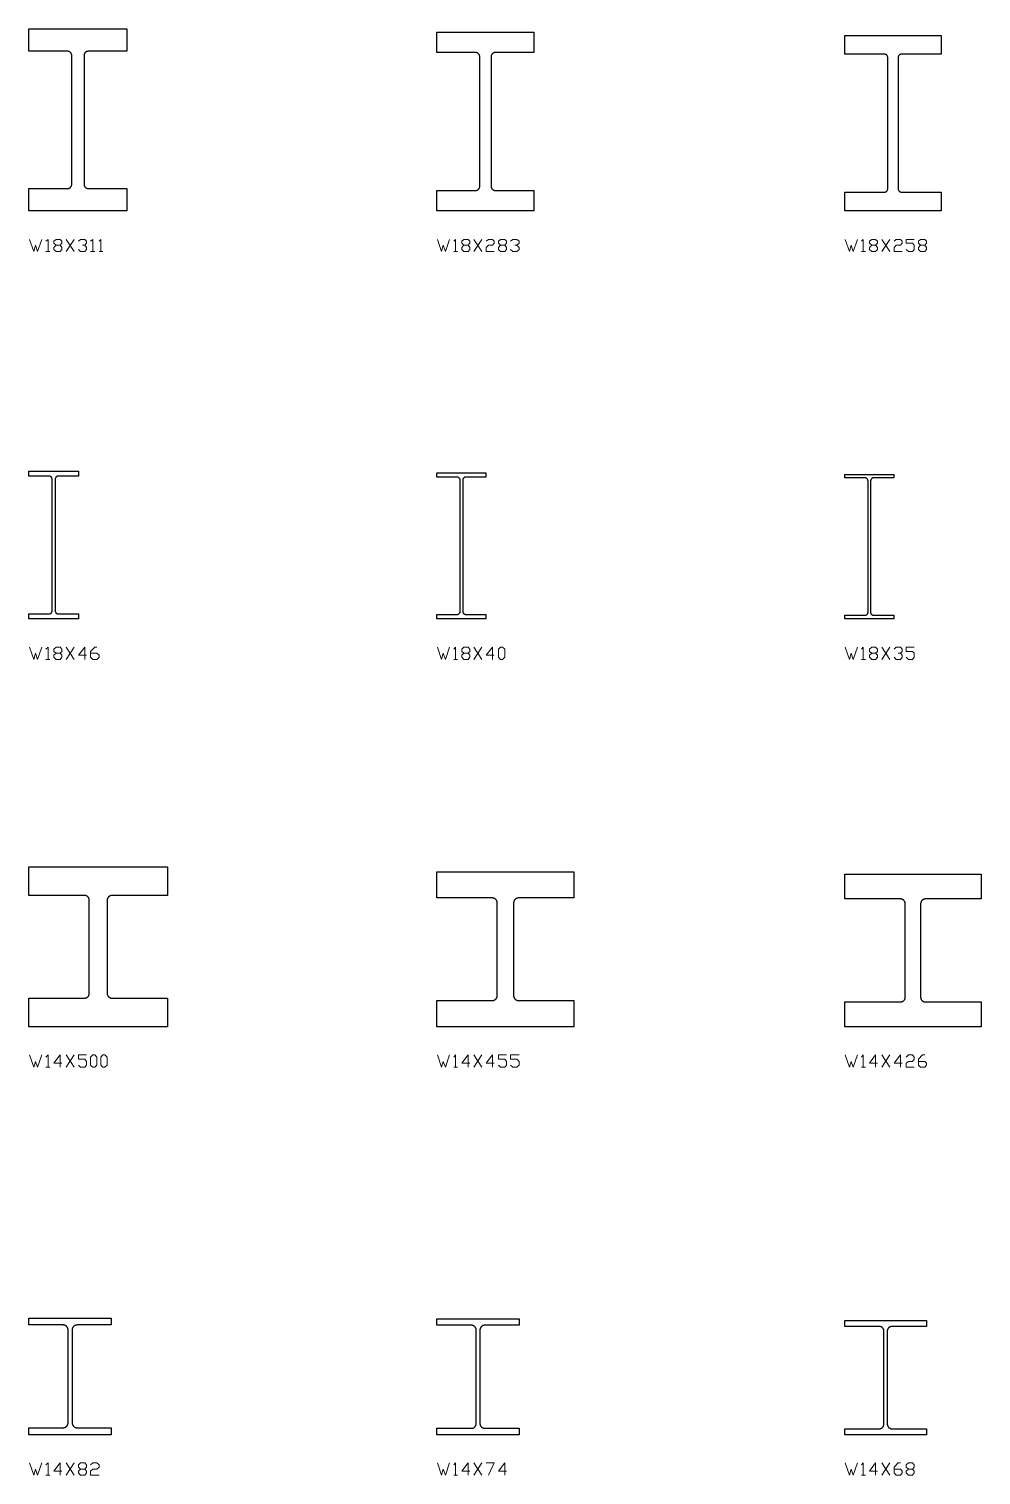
# Model space of a CAD drawing. Header units: inches. Extents: x 0 to 967, y -705 to 45.
# Drawn here: x 350 to 466.7, y -504.9 to -327.7 of the extents above; entities that cross this region are included whole.
import ezdxf

# ---------------------------------------------------------------- set-up
doc = ezdxf.new("R2010")
doc.units = ezdxf.units.IN
doc.header["$MEASUREMENT"] = 0
doc.layers.add('AISC_STEEL', color=7, linetype='Continuous')

msp = doc.modelspace()

# ---------------------------------------------------------------- linework, layer by layer
at = {"color": 3, "lineweight": 0}
for p, q in [((353.32, -354.22), (353.84, -354.22)), ((354.56, -354.99), (355.54, -353.49)), ((354.56, -353.49), (355.54, -354.99)), ((403.31, -354.22), (403.83, -354.22)), ((404.55, -354.99), (405.53, -353.49)), ((404.55, -353.49), (405.53, -354.99)), ((407.8, -354.22), (408.32, -354.22)), ((453.3, -354.22), (453.76, -354.22)), ((454.54, -354.99), (455.52, -353.49)), ((454.54, -353.49), (455.52, -354.99)), ((459.29, -354.22), (459.8, -354.22)), ((352.08, -354.99), (352.55, -354.99)), ((357.56, -354.99), (358.07, -354.99)), ((358.59, -354.99), (359.06, -354.99)), ((402.07, -354.99), (402.54, -354.99)), ((452.06, -354.99), (452.52, -354.99)), ((354.56, -404.98), (355.54, -403.48)), ((354.56, -403.48), (355.54, -404.98)), ((404.55, -404.98), (405.53, -403.48)), ((404.55, -403.48), (405.53, -404.98)), ((454.54, -404.98), (455.52, -403.48)), ((454.54, -403.48), (455.52, -404.98)), ((352.08, -404.98), (352.55, -404.98)), ((353.32, -404.2), (353.84, -404.2)), ((402.07, -404.98), (402.54, -404.98)), ((403.31, -404.2), (403.83, -404.2)), ((452.06, -404.98), (452.52, -404.98)), ((453.3, -404.2), (453.76, -404.2)), ((354.56, -454.96), (355.54, -453.46)), ((354.56, -453.46), (355.54, -454.96)), ((404.55, -454.96), (405.53, -453.46)), ((404.55, -453.46), (405.53, -454.96)), ((454.54, -454.96), (455.52, -453.46)), ((454.54, -453.46), (455.52, -454.96)), ((352.08, -454.96), (352.55, -454.96)), ((402.07, -454.96), (402.54, -454.96)), ((452.06, -454.96), (452.52, -454.96)), ((352.08, -504.95), (352.55, -504.95)), ((354.56, -504.95), (355.54, -503.45)), ((354.56, -503.45), (355.54, -504.95)), ((356.32, -504.23), (356.84, -504.23)), ((402.07, -504.95), (402.54, -504.95)), ((404.55, -504.95), (405.53, -503.45)), ((404.55, -503.45), (405.53, -504.95)), ((452.06, -504.95), (452.52, -504.95)), ((454.54, -504.95), (455.52, -503.45)), ((454.54, -503.45), (455.52, -504.95)), ((457.79, -504.23), (458.31, -504.23))]:
    msp.add_line(p, q, dxfattribs=at)
for points in [[(350.07, -353.49), (350.59, -354.99), (350.79, -354.22), (351.05, -354.99), (351.57, -353.49)], [(352.08, -353.7), (352.34, -353.49), (352.34, -354.99)], [(356.06, -353.7), (356.32, -353.49), (356.84, -353.49), (357.04, -353.7), (357.04, -353.96), (356.84, -354.22)], [(356.58, -354.22), (356.84, -354.22), (357.04, -354.47), (357.04, -354.73), (356.84, -354.99), (356.32, -354.99), (356.06, -354.73)], [(357.56, -353.7), (357.82, -353.49), (357.82, -354.99)], [(358.59, -353.7), (358.8, -353.49), (358.8, -354.99)], [(400.06, -353.49), (400.57, -354.99), (400.78, -354.22), (401.04, -354.99), (401.55, -353.49)], [(402.07, -353.7), (402.28, -353.49), (402.28, -354.99)], [(406.05, -353.7), (406.31, -353.49), (406.82, -353.49), (407.03, -353.7), (407.03, -353.96), (406.82, -354.22), (406.31, -354.22), (406.05, -354.47), (406.05, -354.99), (407.03, -354.99)], [(409.04, -353.7), (409.3, -353.49), (409.82, -353.49), (410.07, -353.7), (410.07, -353.96), (409.82, -354.22)], [(409.56, -354.22), (409.82, -354.22), (410.07, -354.47), (410.07, -354.73), (409.82, -354.99), (409.3, -354.99), (409.04, -354.73)], [(450.04, -353.49), (450.56, -354.99), (450.77, -354.22), (451.02, -354.99), (451.54, -353.49)], [(452.06, -353.7), (452.26, -353.49), (452.26, -354.99)], [(456.03, -353.7), (456.29, -353.49), (456.81, -353.49), (457.01, -353.7), (457.01, -353.96), (456.81, -354.22), (456.29, -354.22), (456.03, -354.47), (456.03, -354.99), (457.01, -354.99)], [(457.53, -354.73), (457.79, -354.99), (458.31, -354.99), (458.51, -354.73), (458.51, -354.22), (458.31, -353.96), (457.53, -353.96), (457.53, -353.49), (458.51, -353.49)], [(350.07, -403.48), (350.59, -404.98), (350.79, -404.2), (351.05, -404.98), (351.57, -403.48)], [(352.08, -403.74), (352.34, -403.48), (352.34, -404.98)], [(357.04, -404.46), (356.06, -404.46), (356.84, -403.48), (356.84, -404.98)], [(357.56, -404.2), (358.33, -404.2), (358.59, -404.46), (358.59, -404.72), (358.33, -404.98), (357.82, -404.98), (357.56, -404.72), (357.56, -403.99), (358.07, -403.48), (358.33, -403.48)], [(400.06, -403.48), (400.57, -404.98), (400.78, -404.2), (401.04, -404.98), (401.55, -403.48)], [(402.07, -403.74), (402.28, -403.48), (402.28, -404.98)], [(407.03, -404.46), (406.05, -404.46), (406.82, -403.48), (406.82, -404.98)], [(450.04, -403.48), (450.56, -404.98), (450.77, -404.2), (451.02, -404.98), (451.54, -403.48)], [(452.06, -403.74), (452.26, -403.48), (452.26, -404.98)], [(456.03, -403.74), (456.29, -403.48), (456.81, -403.48), (457.01, -403.74), (457.01, -403.99), (456.81, -404.2)], [(457.53, -404.72), (457.79, -404.98), (458.31, -404.98), (458.51, -404.72), (458.51, -404.2), (458.31, -403.99), (457.53, -403.99), (457.53, -403.48), (458.51, -403.48)], [(456.55, -404.2), (456.81, -404.2), (457.01, -404.46), (457.01, -404.72), (456.81, -404.98), (456.29, -404.98), (456.03, -404.72)], [(350.07, -453.46), (350.59, -454.96), (350.79, -454.24), (351.05, -454.96), (351.57, -453.46)], [(352.08, -453.72), (352.34, -453.46), (352.34, -454.96)], [(354.05, -454.45), (353.07, -454.45), (353.84, -453.46), (353.84, -454.96)], [(356.06, -454.7), (356.32, -454.96), (356.84, -454.96), (357.04, -454.7), (357.04, -454.24), (356.84, -453.98), (356.06, -453.98), (356.06, -453.46), (357.04, -453.46)], [(400.06, -453.46), (400.57, -454.96), (400.78, -454.24), (401.04, -454.96), (401.55, -453.46)], [(402.07, -453.72), (402.28, -453.46), (402.28, -454.96)], [(404.03, -454.45), (403.05, -454.45), (403.83, -453.46), (403.83, -454.96)], [(407.03, -454.45), (406.05, -454.45), (406.82, -453.46), (406.82, -454.96)], [(407.54, -454.7), (407.8, -454.96), (408.32, -454.96), (408.53, -454.7), (408.53, -454.24), (408.32, -453.98), (407.54, -453.98), (407.54, -453.46), (408.53, -453.46)], [(409.04, -454.7), (409.3, -454.96), (409.82, -454.96), (410.07, -454.7), (410.07, -454.24), (409.82, -453.98), (409.04, -453.98), (409.04, -453.46), (410.07, -453.46)], [(450.04, -453.46), (450.56, -454.96), (450.77, -454.24), (451.02, -454.96), (451.54, -453.46)], [(452.06, -453.72), (452.26, -453.46), (452.26, -454.96)], [(454.02, -454.45), (453.04, -454.45), (453.76, -453.46), (453.76, -454.96)], [(457.01, -454.45), (456.03, -454.45), (456.81, -453.46), (456.81, -454.96)], [(457.53, -453.72), (457.79, -453.46), (458.31, -453.46), (458.51, -453.72), (458.51, -453.98), (458.31, -454.24), (457.79, -454.24), (457.53, -454.45), (457.53, -454.96), (458.51, -454.96)], [(459.03, -454.24), (459.8, -454.24), (460.01, -454.45), (460.01, -454.7), (459.8, -454.96), (459.29, -454.96), (459.03, -454.7), (459.03, -453.98), (459.54, -453.46), (459.8, -453.46)], [(350.07, -503.45), (350.59, -504.95), (350.79, -504.23), (351.05, -504.95), (351.57, -503.45)], [(352.08, -503.71), (352.34, -503.45), (352.34, -504.95)], [(354.05, -504.48), (353.07, -504.48), (353.84, -503.45), (353.84, -504.95)], [(357.56, -503.71), (357.82, -503.45), (358.33, -503.45), (358.59, -503.71), (358.59, -503.97), (358.33, -504.23), (357.82, -504.23), (357.56, -504.48), (357.56, -504.95), (358.59, -504.95)], [(400.06, -503.45), (400.57, -504.95), (400.78, -504.23), (401.04, -504.95), (401.55, -503.45)], [(402.07, -503.71), (402.28, -503.45), (402.28, -504.95)], [(404.03, -504.48), (403.05, -504.48), (403.83, -503.45), (403.83, -504.95)], [(406.05, -503.45), (407.03, -503.45), (406.31, -504.95)], [(408.53, -504.48), (407.54, -504.48), (408.32, -503.45), (408.32, -504.95)], [(450.04, -503.45), (450.56, -504.95), (450.77, -504.23), (451.02, -504.95), (451.54, -503.45)], [(452.06, -503.71), (452.26, -503.45), (452.26, -504.95)], [(454.02, -504.48), (453.04, -504.48), (453.76, -503.45), (453.76, -504.95)], [(456.03, -504.23), (456.81, -504.23), (457.01, -504.48), (457.01, -504.69), (456.81, -504.95), (456.29, -504.95), (456.03, -504.69), (456.03, -503.97), (456.55, -503.45), (456.81, -503.45)]]:
    msp.add_lwpolyline(points, dxfattribs=at)
for points in [[(353.84, -354.22), (354.05, -354.47), (354.05, -354.73), (353.84, -354.99), (353.32, -354.99), (353.07, -354.73), (353.07, -354.47), (353.32, -354.22), (353.07, -353.96), (353.07, -353.7), (353.32, -353.49), (353.84, -353.49), (354.05, -353.7), (354.05, -353.96)], [(403.83, -354.22), (404.03, -354.47), (404.03, -354.73), (403.83, -354.99), (403.31, -354.99), (403.05, -354.73), (403.05, -354.47), (403.31, -354.22), (403.05, -353.96), (403.05, -353.7), (403.31, -353.49), (403.83, -353.49), (404.03, -353.7), (404.03, -353.96)], [(408.32, -354.22), (408.53, -354.47), (408.53, -354.73), (408.32, -354.99), (407.8, -354.99), (407.54, -354.73), (407.54, -354.47), (407.8, -354.22), (407.54, -353.96), (407.54, -353.7), (407.8, -353.49), (408.32, -353.49), (408.53, -353.7), (408.53, -353.96)], [(453.76, -354.22), (454.02, -354.47), (454.02, -354.73), (453.76, -354.99), (453.3, -354.99), (453.04, -354.73), (453.04, -354.47), (453.3, -354.22), (453.04, -353.96), (453.04, -353.7), (453.3, -353.49), (453.76, -353.49), (454.02, -353.7), (454.02, -353.96)], [(459.8, -354.22), (460.01, -354.47), (460.01, -354.73), (459.8, -354.99), (459.29, -354.99), (459.03, -354.73), (459.03, -354.47), (459.29, -354.22), (459.03, -353.96), (459.03, -353.7), (459.29, -353.49), (459.8, -353.49), (460.01, -353.7), (460.01, -353.96)], [(353.84, -404.2), (354.05, -404.46), (354.05, -404.72), (353.84, -404.98), (353.32, -404.98), (353.07, -404.72), (353.07, -404.46), (353.32, -404.2), (353.07, -403.99), (353.07, -403.74), (353.32, -403.48), (353.84, -403.48), (354.05, -403.74), (354.05, -403.99)], [(403.83, -404.2), (404.03, -404.46), (404.03, -404.72), (403.83, -404.98), (403.31, -404.98), (403.05, -404.72), (403.05, -404.46), (403.31, -404.2), (403.05, -403.99), (403.05, -403.74), (403.31, -403.48), (403.83, -403.48), (404.03, -403.74), (404.03, -403.99)], [(407.8, -404.98), (407.8, -404.98), (408.06, -404.98), (408.32, -404.72), (408.32, -403.74), (408.06, -403.48), (407.8, -403.48), (407.54, -403.74), (407.54, -404.72)], [(453.76, -404.2), (454.02, -404.46), (454.02, -404.72), (453.76, -404.98), (453.3, -404.98), (453.04, -404.72), (453.04, -404.46), (453.3, -404.2), (453.04, -403.99), (453.04, -403.74), (453.3, -403.48), (453.76, -403.48), (454.02, -403.74), (454.02, -403.99)], [(357.82, -454.96), (357.82, -454.96), (358.07, -454.96), (358.33, -454.7), (358.33, -453.72), (358.07, -453.46), (357.82, -453.46), (357.56, -453.72), (357.56, -454.7)], [(359.06, -454.96), (359.06, -454.96), (359.31, -454.96), (359.57, -454.7), (359.57, -453.72), (359.31, -453.46), (359.06, -453.46), (358.8, -453.72), (358.8, -454.7)], [(356.84, -504.23), (357.04, -504.48), (357.04, -504.69), (356.84, -504.95), (356.32, -504.95), (356.06, -504.69), (356.06, -504.48), (356.32, -504.23), (356.06, -503.97), (356.06, -503.71), (356.32, -503.45), (356.84, -503.45), (357.04, -503.71), (357.04, -503.97)], [(458.31, -504.23), (458.51, -504.48), (458.51, -504.69), (458.31, -504.95), (457.79, -504.95), (457.53, -504.69), (457.53, -504.48), (457.79, -504.23), (457.53, -503.97), (457.53, -503.71), (457.79, -503.45), (458.31, -503.45), (458.51, -503.71), (458.51, -503.97)]]:
    msp.add_lwpolyline(points, close=True, dxfattribs=at)
at = {"layer": 'AISC_STEEL'}
for points in [[(362, -327.7), (362, -330.44), (357.26, -330.44), (357.23, -330.44), (357.2, -330.44), (357.17, -330.45), (357.14, -330.45), (357.12, -330.46), (357.09, -330.47), (357.06, -330.48), (357.04, -330.49), (357.01, -330.51), (356.99, -330.52), (356.96, -330.54), (356.94, -330.56), (356.92, -330.58), (356.9, -330.6), (356.88, -330.62), (356.86, -330.64), (356.84, -330.67), (356.83, -330.69), (356.81, -330.72), (356.8, -330.74), (356.79, -330.77), (356.78, -330.8), (356.77, -330.82), (356.77, -330.85), (356.76, -330.88), (356.76, -330.91), (356.76, -330.94), (356.76, -346.76), (356.76, -346.79), (356.76, -346.82), (356.77, -346.85), (356.77, -346.88), (356.78, -346.9), (356.79, -346.93), (356.8, -346.96), (356.81, -346.98), (356.83, -347.01), (356.84, -347.03), (356.86, -347.06), (356.88, -347.08), (356.9, -347.1), (356.92, -347.12), (356.94, -347.14), (356.96, -347.16), (356.99, -347.18), (357.01, -347.19), (357.04, -347.21), (357.06, -347.22), (357.09, -347.23), (357.12, -347.24), (357.14, -347.25), (357.17, -347.25), (357.2, -347.26), (357.23, -347.26), (357.26, -347.26), (362, -347.26), (362, -350), (356, -350), (350, -350), (350, -347.26), (354.74, -347.26), (354.77, -347.26), (354.8, -347.26), (354.83, -347.25), (354.86, -347.25), (354.88, -347.24), (354.91, -347.23), (354.94, -347.22), (354.96, -347.21), (354.99, -347.19), (355.01, -347.18), (355.04, -347.16), (355.06, -347.14), (355.08, -347.12), (355.1, -347.1), (355.12, -347.08), (355.14, -347.06), (355.16, -347.03), (355.17, -347.01), (355.19, -346.98), (355.2, -346.96), (355.21, -346.93), (355.22, -346.9), (355.23, -346.88), (355.23, -346.85), (355.24, -346.82), (355.24, -346.79), (355.24, -346.76), (355.24, -330.94), (355.24, -330.91), (355.24, -330.88), (355.23, -330.85), (355.23, -330.82), (355.22, -330.8), (355.21, -330.77), (355.2, -330.74), (355.19, -330.72), (355.17, -330.69), (355.16, -330.67), (355.14, -330.64), (355.12, -330.62), (355.1, -330.6), (355.08, -330.58), (355.06, -330.56), (355.04, -330.54), (355.01, -330.52), (354.99, -330.51), (354.96, -330.49), (354.94, -330.48), (354.91, -330.47), (354.88, -330.46), (354.86, -330.45), (354.83, -330.45), (354.8, -330.44), (354.77, -330.44), (354.74, -330.44), (350, -330.44), (350, -327.7), (356, -327.7)], [(411.9, -328.1), (411.9, -330.6), (407.15, -330.6), (407.12, -330.6), (407.09, -330.6), (407.06, -330.61), (407.03, -330.61), (407.01, -330.62), (406.98, -330.63), (406.95, -330.64), (406.93, -330.65), (406.9, -330.67), (406.88, -330.68), (406.85, -330.7), (406.83, -330.72), (406.81, -330.74), (406.79, -330.76), (406.77, -330.78), (406.75, -330.8), (406.73, -330.83), (406.72, -330.85), (406.7, -330.88), (406.69, -330.9), (406.68, -330.93), (406.67, -330.96), (406.66, -330.98), (406.66, -331.01), (406.65, -331.04), (406.65, -331.07), (406.65, -331.1), (406.65, -347), (406.65, -347.03), (406.65, -347.06), (406.66, -347.09), (406.66, -347.12), (406.67, -347.14), (406.68, -347.17), (406.69, -347.2), (406.7, -347.22), (406.72, -347.25), (406.73, -347.27), (406.75, -347.3), (406.77, -347.32), (406.79, -347.34), (406.81, -347.36), (406.83, -347.38), (406.85, -347.4), (406.88, -347.42), (406.9, -347.43), (406.93, -347.45), (406.95, -347.46), (406.98, -347.47), (407.01, -347.48), (407.03, -347.49), (407.06, -347.49), (407.09, -347.5), (407.12, -347.5), (407.15, -347.5), (411.9, -347.5), (411.9, -350), (405.95, -350), (400, -350), (400, -347.5), (404.75, -347.5), (404.78, -347.5), (404.81, -347.5), (404.84, -347.49), (404.87, -347.49), (404.89, -347.48), (404.92, -347.47), (404.95, -347.46), (404.97, -347.45), (405, -347.43), (405.02, -347.42), (405.05, -347.4), (405.07, -347.38), (405.09, -347.36), (405.11, -347.34), (405.13, -347.32), (405.15, -347.3), (405.17, -347.27), (405.18, -347.25), (405.2, -347.22), (405.21, -347.2), (405.22, -347.17), (405.23, -347.14), (405.24, -347.12), (405.24, -347.09), (405.25, -347.06), (405.25, -347.03), (405.25, -347), (405.25, -331.1), (405.25, -331.07), (405.25, -331.04), (405.24, -331.01), (405.24, -330.98), (405.23, -330.96), (405.22, -330.93), (405.21, -330.9), (405.2, -330.88), (405.18, -330.85), (405.17, -330.83), (405.15, -330.8), (405.13, -330.78), (405.11, -330.76), (405.09, -330.74), (405.07, -330.72), (405.05, -330.7), (405.02, -330.68), (405, -330.67), (404.97, -330.65), (404.95, -330.64), (404.92, -330.63), (404.89, -330.62), (404.87, -330.61), (404.84, -330.61), (404.81, -330.6), (404.78, -330.6), (404.75, -330.6), (400, -330.6), (400, -328.1), (405.95, -328.1)], [(461.8, -328.5), (461.8, -330.8), (456.94, -330.8), (456.91, -330.8), (456.88, -330.8), (456.85, -330.81), (456.82, -330.82), (456.79, -330.83), (456.77, -330.84), (456.74, -330.85), (456.71, -330.87), (456.69, -330.89), (456.67, -330.91), (456.65, -330.93), (456.63, -330.95), (456.61, -330.97), (456.59, -331), (456.58, -331.03), (456.57, -331.05), (456.56, -331.08), (456.55, -331.11), (456.54, -331.14), (456.54, -331.17), (456.54, -331.2), (456.54, -347.3), (456.54, -347.33), (456.54, -347.36), (456.55, -347.39), (456.56, -347.42), (456.57, -347.45), (456.58, -347.47), (456.59, -347.5), (456.61, -347.53), (456.63, -347.55), (456.65, -347.57), (456.67, -347.59), (456.69, -347.61), (456.71, -347.63), (456.74, -347.65), (456.77, -347.66), (456.79, -347.67), (456.82, -347.68), (456.85, -347.69), (456.88, -347.7), (456.91, -347.7), (456.94, -347.7), (461.8, -347.7), (461.8, -350), (455.9, -350), (450, -350), (450, -347.7), (454.86, -347.7), (454.89, -347.7), (454.92, -347.7), (454.95, -347.69), (454.98, -347.68), (455.01, -347.67), (455.03, -347.66), (455.06, -347.65), (455.09, -347.63), (455.11, -347.61), (455.13, -347.59), (455.15, -347.57), (455.17, -347.55), (455.19, -347.53), (455.21, -347.5), (455.22, -347.47), (455.23, -347.45), (455.24, -347.42), (455.25, -347.39), (455.26, -347.36), (455.26, -347.33), (455.26, -347.3), (455.26, -331.2), (455.26, -331.17), (455.26, -331.14), (455.25, -331.11), (455.24, -331.08), (455.23, -331.05), (455.22, -331.03), (455.21, -331), (455.19, -330.97), (455.17, -330.95), (455.15, -330.93), (455.13, -330.91), (455.11, -330.89), (455.09, -330.87), (455.06, -330.85), (455.03, -330.84), (455.01, -330.83), (454.98, -330.82), (454.95, -330.81), (454.92, -330.8), (454.89, -330.8), (454.86, -330.8), (450, -330.8), (450, -328.5), (455.9, -328.5)], [(356.06, -381.9), (356.06, -382.5), (353.62, -382.5), (353.59, -382.51), (353.56, -382.51), (353.53, -382.51), (353.5, -382.52), (353.47, -382.53), (353.45, -382.54), (353.42, -382.55), (353.4, -382.57), (353.37, -382.59), (353.35, -382.6), (353.33, -382.62), (353.31, -382.64), (353.29, -382.67), (353.27, -382.69), (353.26, -382.72), (353.25, -382.74), (353.24, -382.77), (353.23, -382.8), (353.22, -382.82), (353.21, -382.85), (353.21, -382.88), (353.21, -382.91), (353.21, -398.99), (353.21, -399.02), (353.21, -399.05), (353.22, -399.08), (353.23, -399.1), (353.24, -399.13), (353.25, -399.16), (353.26, -399.18), (353.27, -399.21), (353.29, -399.23), (353.31, -399.26), (353.33, -399.28), (353.35, -399.3), (353.37, -399.31), (353.4, -399.33), (353.42, -399.35), (353.45, -399.36), (353.47, -399.37), (353.5, -399.38), (353.53, -399.39), (353.56, -399.39), (353.59, -399.39), (353.62, -399.39), (356.06, -399.39), (356.06, -400), (353.03, -400), (350, -400), (350, -399.39), (352.44, -399.39), (352.47, -399.39), (352.5, -399.39), (352.53, -399.39), (352.56, -399.38), (352.59, -399.37), (352.61, -399.36), (352.64, -399.35), (352.66, -399.33), (352.69, -399.31), (352.71, -399.3), (352.73, -399.28), (352.75, -399.26), (352.77, -399.23), (352.79, -399.21), (352.8, -399.18), (352.81, -399.16), (352.82, -399.13), (352.83, -399.1), (352.84, -399.08), (352.85, -399.05), (352.85, -399.02), (352.85, -398.99), (352.85, -382.91), (352.85, -382.88), (352.85, -382.85), (352.84, -382.82), (352.83, -382.8), (352.82, -382.77), (352.81, -382.74), (352.8, -382.72), (352.79, -382.69), (352.77, -382.67), (352.75, -382.64), (352.73, -382.62), (352.71, -382.6), (352.69, -382.59), (352.66, -382.57), (352.64, -382.55), (352.61, -382.54), (352.59, -382.53), (352.56, -382.52), (352.53, -382.51), (352.5, -382.51), (352.47, -382.51), (352.44, -382.5), (350, -382.5), (350, -381.9), (353.03, -381.9)], [(406.02, -382.1), (406.02, -382.62), (403.57, -382.62), (403.54, -382.63), (403.51, -382.63), (403.48, -382.63), (403.46, -382.64), (403.43, -382.65), (403.4, -382.66), (403.38, -382.67), (403.35, -382.69), (403.33, -382.71), (403.31, -382.72), (403.29, -382.74), (403.27, -382.76), (403.25, -382.79), (403.23, -382.81), (403.22, -382.83), (403.2, -382.86), (403.19, -382.89), (403.18, -382.91), (403.18, -382.94), (403.17, -382.97), (403.17, -383), (403.17, -383.03), (403.17, -399.07), (403.17, -399.1), (403.17, -399.13), (403.18, -399.16), (403.18, -399.19), (403.19, -399.21), (403.2, -399.24), (403.22, -399.27), (403.23, -399.29), (403.25, -399.31), (403.27, -399.34), (403.29, -399.36), (403.31, -399.38), (403.33, -399.39), (403.35, -399.41), (403.38, -399.43), (403.4, -399.44), (403.43, -399.45), (403.46, -399.46), (403.48, -399.47), (403.51, -399.47), (403.54, -399.47), (403.57, -399.48), (406.02, -399.48), (406.02, -400), (403.01, -400), (400, -400), (400, -399.48), (402.45, -399.48), (402.48, -399.47), (402.51, -399.47), (402.54, -399.47), (402.56, -399.46), (402.59, -399.45), (402.62, -399.44), (402.64, -399.43), (402.67, -399.41), (402.69, -399.39), (402.71, -399.38), (402.73, -399.36), (402.75, -399.34), (402.77, -399.31), (402.79, -399.29), (402.8, -399.27), (402.82, -399.24), (402.83, -399.21), (402.84, -399.19), (402.84, -399.16), (402.85, -399.13), (402.85, -399.1), (402.85, -399.07), (402.85, -383.03), (402.85, -383), (402.85, -382.97), (402.84, -382.94), (402.84, -382.91), (402.83, -382.89), (402.82, -382.86), (402.8, -382.83), (402.79, -382.81), (402.77, -382.79), (402.75, -382.76), (402.73, -382.74), (402.71, -382.72), (402.69, -382.71), (402.67, -382.69), (402.64, -382.67), (402.62, -382.66), (402.59, -382.65), (402.56, -382.64), (402.54, -382.63), (402.51, -382.63), (402.48, -382.63), (402.45, -382.62), (400, -382.62), (400, -382.1), (403.01, -382.1)], [(456, -382.3), (456, -382.73), (453.55, -382.73), (453.52, -382.73), (453.49, -382.73), (453.47, -382.73), (453.44, -382.74), (453.41, -382.75), (453.39, -382.76), (453.36, -382.77), (453.33, -382.79), (453.31, -382.81), (453.29, -382.82), (453.27, -382.84), (453.25, -382.86), (453.23, -382.89), (453.21, -382.91), (453.2, -382.93), (453.19, -382.96), (453.18, -382.99), (453.17, -383.01), (453.16, -383.04), (453.15, -383.07), (453.15, -383.1), (453.15, -383.13), (453.15, -399.17), (453.15, -399.2), (453.15, -399.23), (453.16, -399.26), (453.17, -399.29), (453.18, -399.31), (453.19, -399.34), (453.2, -399.37), (453.21, -399.39), (453.23, -399.41), (453.25, -399.44), (453.27, -399.46), (453.29, -399.48), (453.31, -399.49), (453.33, -399.51), (453.36, -399.53), (453.39, -399.54), (453.41, -399.55), (453.44, -399.56), (453.47, -399.57), (453.49, -399.57), (453.52, -399.57), (453.55, -399.57), (456, -399.57), (456, -400), (453, -400), (450, -400), (450, -399.57), (452.45, -399.57), (452.48, -399.57), (452.51, -399.57), (452.53, -399.57), (452.56, -399.56), (452.59, -399.55), (452.61, -399.54), (452.64, -399.53), (452.67, -399.51), (452.69, -399.49), (452.71, -399.48), (452.73, -399.46), (452.75, -399.44), (452.77, -399.41), (452.79, -399.39), (452.8, -399.37), (452.81, -399.34), (452.82, -399.31), (452.83, -399.29), (452.84, -399.26), (452.85, -399.23), (452.85, -399.2), (452.85, -399.17), (452.85, -383.13), (452.85, -383.1), (452.85, -383.07), (452.84, -383.04), (452.83, -383.01), (452.82, -382.99), (452.81, -382.96), (452.8, -382.93), (452.79, -382.91), (452.77, -382.89), (452.75, -382.86), (452.73, -382.84), (452.71, -382.82), (452.69, -382.81), (452.67, -382.79), (452.64, -382.77), (452.61, -382.76), (452.59, -382.75), (452.56, -382.74), (452.53, -382.73), (452.51, -382.73), (452.48, -382.73), (452.45, -382.73), (450, -382.73), (450, -382.3), (453, -382.3)], [(367, -430.4), (367, -433.9), (360.19, -433.9), (360.17, -433.9), (360.14, -433.9), (360.11, -433.91), (360.08, -433.91), (360.05, -433.92), (360.02, -433.93), (359.99, -433.94), (359.97, -433.95), (359.94, -433.96), (359.91, -433.97), (359.89, -433.99), (359.86, -434), (359.84, -434.02), (359.81, -434.04), (359.79, -434.06), (359.77, -434.08), (359.75, -434.1), (359.73, -434.12), (359.71, -434.14), (359.7, -434.17), (359.68, -434.19), (359.67, -434.22), (359.65, -434.24), (359.64, -434.27), (359.63, -434.3), (359.62, -434.33), (359.61, -434.35), (359.61, -434.38), (359.6, -434.41), (359.6, -434.44), (359.6, -434.47), (359.6, -434.5), (359.6, -445.9), (359.6, -445.93), (359.6, -445.96), (359.6, -445.99), (359.61, -446.02), (359.61, -446.05), (359.62, -446.07), (359.63, -446.1), (359.64, -446.13), (359.65, -446.16), (359.67, -446.18), (359.68, -446.21), (359.7, -446.23), (359.71, -446.26), (359.73, -446.28), (359.75, -446.3), (359.77, -446.32), (359.79, -446.34), (359.81, -446.36), (359.84, -446.38), (359.86, -446.4), (359.89, -446.41), (359.91, -446.43), (359.94, -446.44), (359.97, -446.45), (359.99, -446.46), (360.02, -446.47), (360.05, -446.48), (360.08, -446.49), (360.11, -446.49), (360.14, -446.5), (360.17, -446.5), (360.19, -446.5), (367, -446.5), (367, -450), (358.5, -450), (350, -450), (350, -446.5), (356.81, -446.5), (356.83, -446.5), (356.86, -446.5), (356.89, -446.49), (356.92, -446.49), (356.95, -446.48), (356.98, -446.47), (357.01, -446.46), (357.03, -446.45), (357.06, -446.44), (357.09, -446.43), (357.11, -446.41), (357.14, -446.4), (357.16, -446.38), (357.19, -446.36), (357.21, -446.34), (357.23, -446.32), (357.25, -446.3), (357.27, -446.28), (357.29, -446.26), (357.3, -446.23), (357.32, -446.21), (357.33, -446.18), (357.35, -446.16), (357.36, -446.13), (357.37, -446.1), (357.38, -446.07), (357.39, -446.05), (357.39, -446.02), (357.4, -445.99), (357.4, -445.96), (357.4, -445.93), (357.4, -445.9), (357.4, -434.5), (357.4, -434.47), (357.4, -434.44), (357.4, -434.41), (357.39, -434.38), (357.39, -434.35), (357.38, -434.33), (357.37, -434.3), (357.36, -434.27), (357.35, -434.24), (357.33, -434.22), (357.32, -434.19), (357.3, -434.17), (357.29, -434.14), (357.27, -434.12), (357.25, -434.1), (357.23, -434.08), (357.21, -434.06), (357.19, -434.04), (357.16, -434.02), (357.14, -434), (357.11, -433.99), (357.09, -433.97), (357.06, -433.96), (357.03, -433.95), (357.01, -433.94), (356.98, -433.93), (356.95, -433.92), (356.92, -433.91), (356.89, -433.91), (356.86, -433.9), (356.83, -433.9), (356.81, -433.9), (350, -433.9), (350, -430.4), (358.5, -430.4)], [(416.8, -431), (416.8, -434.21), (410.01, -434.21), (409.98, -434.21), (409.95, -434.21), (409.92, -434.22), (409.89, -434.22), (409.86, -434.23), (409.84, -434.24), (409.81, -434.25), (409.78, -434.26), (409.75, -434.27), (409.73, -434.28), (409.7, -434.3), (409.68, -434.31), (409.65, -434.33), (409.63, -434.35), (409.61, -434.37), (409.59, -434.39), (409.57, -434.41), (409.55, -434.43), (409.53, -434.45), (409.51, -434.48), (409.5, -434.5), (409.48, -434.53), (409.47, -434.55), (409.46, -434.58), (409.45, -434.61), (409.44, -434.64), (409.43, -434.66), (409.42, -434.69), (409.42, -434.72), (409.41, -434.75), (409.41, -434.78), (409.41, -434.81), (409.41, -446.19), (409.41, -446.22), (409.41, -446.25), (409.42, -446.28), (409.42, -446.31), (409.43, -446.34), (409.44, -446.36), (409.45, -446.39), (409.46, -446.42), (409.47, -446.45), (409.48, -446.47), (409.5, -446.5), (409.51, -446.52), (409.53, -446.55), (409.55, -446.57), (409.57, -446.59), (409.59, -446.61), (409.61, -446.63), (409.63, -446.65), (409.65, -446.67), (409.68, -446.69), (409.7, -446.7), (409.73, -446.72), (409.75, -446.73), (409.78, -446.74), (409.81, -446.75), (409.84, -446.76), (409.86, -446.77), (409.89, -446.78), (409.92, -446.78), (409.95, -446.79), (409.98, -446.79), (410.01, -446.79), (416.8, -446.79), (416.8, -450), (408.4, -450), (400, -450), (400, -446.79), (406.79, -446.79), (406.82, -446.79), (406.85, -446.79), (406.88, -446.78), (406.91, -446.78), (406.94, -446.77), (406.96, -446.76), (406.99, -446.75), (407.02, -446.74), (407.05, -446.73), (407.07, -446.72), (407.1, -446.7), (407.12, -446.69), (407.15, -446.67), (407.17, -446.65), (407.19, -446.63), (407.21, -446.61), (407.23, -446.59), (407.25, -446.57), (407.27, -446.55), (407.29, -446.52), (407.3, -446.5), (407.32, -446.47), (407.33, -446.45), (407.34, -446.42), (407.35, -446.39), (407.36, -446.36), (407.37, -446.34), (407.38, -446.31), (407.38, -446.28), (407.39, -446.25), (407.39, -446.22), (407.39, -446.19), (407.39, -434.81), (407.39, -434.78), (407.39, -434.75), (407.38, -434.72), (407.38, -434.69), (407.37, -434.66), (407.36, -434.64), (407.35, -434.61), (407.34, -434.58), (407.33, -434.55), (407.32, -434.53), (407.3, -434.5), (407.29, -434.48), (407.27, -434.45), (407.25, -434.43), (407.23, -434.41), (407.21, -434.39), (407.19, -434.37), (407.17, -434.35), (407.15, -434.33), (407.12, -434.31), (407.1, -434.3), (407.07, -434.28), (407.05, -434.27), (407.02, -434.26), (406.99, -434.25), (406.96, -434.24), (406.94, -434.23), (406.91, -434.22), (406.88, -434.22), (406.85, -434.21), (406.82, -434.21), (406.79, -434.21), (400, -434.21), (400, -431), (408.4, -431)], [(466.7, -431.3), (466.7, -434.34), (459.88, -434.34), (459.85, -434.34), (459.82, -434.34), (459.79, -434.35), (459.76, -434.35), (459.73, -434.36), (459.7, -434.37), (459.68, -434.38), (459.65, -434.39), (459.62, -434.4), (459.59, -434.41), (459.57, -434.43), (459.54, -434.45), (459.52, -434.46), (459.5, -434.48), (459.47, -434.5), (459.45, -434.52), (459.43, -434.55), (459.41, -434.57), (459.4, -434.59), (459.38, -434.62), (459.36, -434.64), (459.35, -434.67), (459.34, -434.7), (459.33, -434.73), (459.32, -434.75), (459.31, -434.78), (459.3, -434.81), (459.3, -434.84), (459.29, -434.87), (459.29, -434.9), (459.29, -434.93), (459.29, -446.37), (459.29, -446.4), (459.29, -446.43), (459.3, -446.46), (459.3, -446.49), (459.31, -446.52), (459.32, -446.55), (459.33, -446.57), (459.34, -446.6), (459.35, -446.63), (459.36, -446.66), (459.38, -446.68), (459.4, -446.71), (459.41, -446.73), (459.43, -446.75), (459.45, -446.78), (459.47, -446.8), (459.5, -446.82), (459.52, -446.84), (459.54, -446.85), (459.57, -446.87), (459.59, -446.89), (459.62, -446.9), (459.65, -446.91), (459.68, -446.92), (459.7, -446.93), (459.73, -446.94), (459.76, -446.95), (459.79, -446.95), (459.82, -446.96), (459.85, -446.96), (459.88, -446.96), (466.7, -446.96), (466.7, -450), (458.35, -450), (450, -450), (450, -446.96), (456.82, -446.96), (456.85, -446.96), (456.88, -446.96), (456.91, -446.95), (456.94, -446.95), (456.97, -446.94), (457, -446.93), (457.02, -446.92), (457.05, -446.91), (457.08, -446.9), (457.11, -446.89), (457.13, -446.87), (457.16, -446.85), (457.18, -446.84), (457.2, -446.82), (457.23, -446.8), (457.25, -446.78), (457.27, -446.75), (457.29, -446.73), (457.3, -446.71), (457.32, -446.68), (457.34, -446.66), (457.35, -446.63), (457.36, -446.6), (457.37, -446.57), (457.38, -446.55), (457.39, -446.52), (457.4, -446.49), (457.4, -446.46), (457.41, -446.43), (457.41, -446.4), (457.41, -446.37), (457.41, -434.93), (457.41, -434.9), (457.41, -434.87), (457.4, -434.84), (457.4, -434.81), (457.39, -434.78), (457.38, -434.75), (457.37, -434.73), (457.36, -434.7), (457.35, -434.67), (457.34, -434.64), (457.32, -434.62), (457.3, -434.59), (457.29, -434.57), (457.27, -434.55), (457.25, -434.52), (457.23, -434.5), (457.2, -434.48), (457.18, -434.46), (457.16, -434.45), (457.13, -434.43), (457.11, -434.41), (457.08, -434.4), (457.05, -434.39), (457.02, -434.38), (457, -434.37), (456.97, -434.36), (456.94, -434.35), (456.91, -434.35), (456.88, -434.34), (456.85, -434.34), (456.82, -434.34), (450, -434.34), (450, -431.3), (458.35, -431.3)], [(360.1, -485.7), (360.1, -486.55), (355.9, -486.55), (355.87, -486.56), (355.84, -486.56), (355.81, -486.56), (355.78, -486.57), (355.76, -486.57), (355.73, -486.58), (355.7, -486.59), (355.67, -486.6), (355.65, -486.61), (355.62, -486.63), (355.59, -486.64), (355.57, -486.66), (355.55, -486.67), (355.52, -486.69), (355.5, -486.71), (355.48, -486.73), (355.46, -486.75), (355.44, -486.77), (355.42, -486.8), (355.41, -486.82), (355.39, -486.84), (355.38, -486.87), (355.36, -486.9), (355.35, -486.92), (355.34, -486.95), (355.33, -486.98), (355.32, -487.01), (355.32, -487.03), (355.31, -487.06), (355.31, -487.09), (355.31, -487.12), (355.31, -487.15), (355.31, -498.55), (355.31, -498.58), (355.31, -498.61), (355.31, -498.64), (355.32, -498.67), (355.32, -498.69), (355.33, -498.72), (355.34, -498.75), (355.35, -498.78), (355.36, -498.8), (355.38, -498.83), (355.39, -498.86), (355.41, -498.88), (355.42, -498.9), (355.44, -498.93), (355.46, -498.95), (355.48, -498.97), (355.5, -498.99), (355.52, -499.01), (355.55, -499.03), (355.57, -499.04), (355.59, -499.06), (355.62, -499.07), (355.65, -499.09), (355.67, -499.1), (355.7, -499.11), (355.73, -499.12), (355.76, -499.13), (355.78, -499.13), (355.81, -499.14), (355.84, -499.14), (355.87, -499.14), (355.9, -499.14), (360.1, -499.14), (360.1, -500), (355.05, -500), (350, -500), (350, -499.14), (354.2, -499.14), (354.23, -499.14), (354.26, -499.14), (354.29, -499.14), (354.32, -499.13), (354.34, -499.13), (354.37, -499.12), (354.4, -499.11), (354.43, -499.1), (354.45, -499.09), (354.48, -499.07), (354.51, -499.06), (354.53, -499.04), (354.55, -499.03), (354.58, -499.01), (354.6, -498.99), (354.62, -498.97), (354.64, -498.95), (354.66, -498.93), (354.68, -498.9), (354.69, -498.88), (354.71, -498.86), (354.72, -498.83), (354.74, -498.8), (354.75, -498.78), (354.76, -498.75), (354.77, -498.72), (354.78, -498.69), (354.78, -498.67), (354.79, -498.64), (354.79, -498.61), (354.79, -498.58), (354.8, -498.55), (354.8, -487.15), (354.79, -487.12), (354.79, -487.09), (354.79, -487.06), (354.78, -487.03), (354.78, -487.01), (354.77, -486.98), (354.76, -486.95), (354.75, -486.92), (354.74, -486.9), (354.72, -486.87), (354.71, -486.84), (354.69, -486.82), (354.68, -486.8), (354.66, -486.77), (354.64, -486.75), (354.62, -486.73), (354.6, -486.71), (354.58, -486.69), (354.55, -486.67), (354.53, -486.66), (354.51, -486.64), (354.48, -486.63), (354.45, -486.61), (354.43, -486.6), (354.4, -486.59), (354.37, -486.58), (354.34, -486.57), (354.32, -486.57), (354.29, -486.56), (354.26, -486.56), (354.23, -486.56), (354.2, -486.55), (350, -486.55), (350, -485.7), (355.05, -485.7)], [(410.1, -485.8), (410.1, -486.58), (405.87, -486.58), (405.84, -486.59), (405.81, -486.59), (405.78, -486.59), (405.75, -486.6), (405.73, -486.6), (405.7, -486.61), (405.67, -486.62), (405.64, -486.63), (405.62, -486.64), (405.59, -486.66), (405.56, -486.67), (405.54, -486.69), (405.52, -486.7), (405.49, -486.72), (405.47, -486.74), (405.45, -486.76), (405.43, -486.78), (405.41, -486.8), (405.39, -486.83), (405.38, -486.85), (405.36, -486.87), (405.35, -486.9), (405.33, -486.93), (405.32, -486.95), (405.31, -486.98), (405.3, -487.01), (405.29, -487.04), (405.29, -487.06), (405.28, -487.09), (405.28, -487.12), (405.28, -487.15), (405.27, -487.18), (405.27, -498.62), (405.28, -498.65), (405.28, -498.68), (405.28, -498.71), (405.29, -498.74), (405.29, -498.76), (405.3, -498.79), (405.31, -498.82), (405.32, -498.85), (405.33, -498.87), (405.35, -498.9), (405.36, -498.93), (405.38, -498.95), (405.39, -498.97), (405.41, -499), (405.43, -499.02), (405.45, -499.04), (405.47, -499.06), (405.49, -499.08), (405.52, -499.1), (405.54, -499.11), (405.56, -499.13), (405.59, -499.14), (405.62, -499.16), (405.64, -499.17), (405.67, -499.18), (405.7, -499.19), (405.73, -499.2), (405.75, -499.2), (405.78, -499.21), (405.81, -499.21), (405.84, -499.21), (405.87, -499.21), (410.1, -499.21), (410.1, -500), (405.05, -500), (400, -500), (400, -499.21), (404.23, -499.21), (404.26, -499.21), (404.29, -499.21), (404.32, -499.21), (404.35, -499.2), (404.37, -499.2), (404.4, -499.19), (404.43, -499.18), (404.46, -499.17), (404.48, -499.16), (404.51, -499.14), (404.54, -499.13), (404.56, -499.11), (404.58, -499.1), (404.61, -499.08), (404.63, -499.06), (404.65, -499.04), (404.67, -499.02), (404.69, -499), (404.71, -498.97), (404.72, -498.95), (404.74, -498.93), (404.75, -498.9), (404.77, -498.87), (404.78, -498.85), (404.79, -498.82), (404.8, -498.79), (404.81, -498.76), (404.81, -498.74), (404.82, -498.71), (404.82, -498.68), (404.82, -498.65), (404.82, -498.62), (404.82, -487.18), (404.82, -487.15), (404.82, -487.12), (404.82, -487.09), (404.81, -487.06), (404.81, -487.04), (404.8, -487.01), (404.79, -486.98), (404.78, -486.95), (404.77, -486.93), (404.75, -486.9), (404.74, -486.87), (404.72, -486.85), (404.71, -486.83), (404.69, -486.8), (404.67, -486.78), (404.65, -486.76), (404.63, -486.74), (404.61, -486.72), (404.58, -486.7), (404.56, -486.69), (404.54, -486.67), (404.51, -486.66), (404.48, -486.64), (404.46, -486.63), (404.43, -486.62), (404.4, -486.61), (404.37, -486.6), (404.35, -486.6), (404.32, -486.59), (404.29, -486.59), (404.26, -486.59), (404.23, -486.58), (400, -486.58), (400, -485.8), (405.05, -485.8)], [(460, -486), (460, -486.72), (455.8, -486.72), (455.77, -486.72), (455.74, -486.72), (455.71, -486.73), (455.68, -486.73), (455.65, -486.74), (455.62, -486.75), (455.59, -486.76), (455.56, -486.77), (455.54, -486.78), (455.51, -486.79), (455.49, -486.81), (455.46, -486.83), (455.44, -486.84), (455.41, -486.86), (455.39, -486.88), (455.37, -486.9), (455.35, -486.93), (455.33, -486.95), (455.31, -486.97), (455.3, -487), (455.28, -487.02), (455.27, -487.05), (455.26, -487.08), (455.24, -487.11), (455.23, -487.13), (455.23, -487.16), (455.22, -487.19), (455.21, -487.22), (455.21, -487.25), (455.21, -487.28), (455.21, -487.31), (455.21, -498.69), (455.21, -498.72), (455.21, -498.75), (455.21, -498.78), (455.22, -498.81), (455.23, -498.84), (455.23, -498.87), (455.24, -498.89), (455.26, -498.92), (455.27, -498.95), (455.28, -498.98), (455.3, -499), (455.31, -499.03), (455.33, -499.05), (455.35, -499.07), (455.37, -499.1), (455.39, -499.12), (455.41, -499.14), (455.44, -499.16), (455.46, -499.17), (455.49, -499.19), (455.51, -499.21), (455.54, -499.22), (455.56, -499.23), (455.59, -499.24), (455.62, -499.25), (455.65, -499.26), (455.68, -499.27), (455.71, -499.27), (455.74, -499.28), (455.77, -499.28), (455.8, -499.28), (460, -499.28), (460, -500), (455, -500), (450, -500), (450, -499.28), (454.2, -499.28), (454.23, -499.28), (454.26, -499.28), (454.29, -499.27), (454.32, -499.27), (454.35, -499.26), (454.38, -499.25), (454.41, -499.24), (454.44, -499.23), (454.46, -499.22), (454.49, -499.21), (454.51, -499.19), (454.54, -499.17), (454.56, -499.16), (454.59, -499.14), (454.61, -499.12), (454.63, -499.1), (454.65, -499.07), (454.67, -499.05), (454.69, -499.03), (454.7, -499), (454.72, -498.98), (454.73, -498.95), (454.74, -498.92), (454.76, -498.89), (454.77, -498.87), (454.77, -498.84), (454.78, -498.81), (454.79, -498.78), (454.79, -498.75), (454.79, -498.72), (454.79, -498.69), (454.79, -487.31), (454.79, -487.28), (454.79, -487.25), (454.79, -487.22), (454.78, -487.19), (454.77, -487.16), (454.77, -487.13), (454.76, -487.11), (454.74, -487.08), (454.73, -487.05), (454.72, -487.02), (454.7, -487), (454.69, -486.97), (454.67, -486.95), (454.65, -486.93), (454.63, -486.9), (454.61, -486.88), (454.59, -486.86), (454.56, -486.84), (454.54, -486.83), (454.51, -486.81), (454.49, -486.79), (454.46, -486.78), (454.44, -486.77), (454.41, -486.76), (454.38, -486.75), (454.35, -486.74), (454.32, -486.73), (454.29, -486.73), (454.26, -486.72), (454.23, -486.72), (454.2, -486.72), (450, -486.72), (450, -486), (455, -486)]]:
    msp.add_lwpolyline(points, close=True, dxfattribs=at)

doc.saveas('drawing.dxf')
